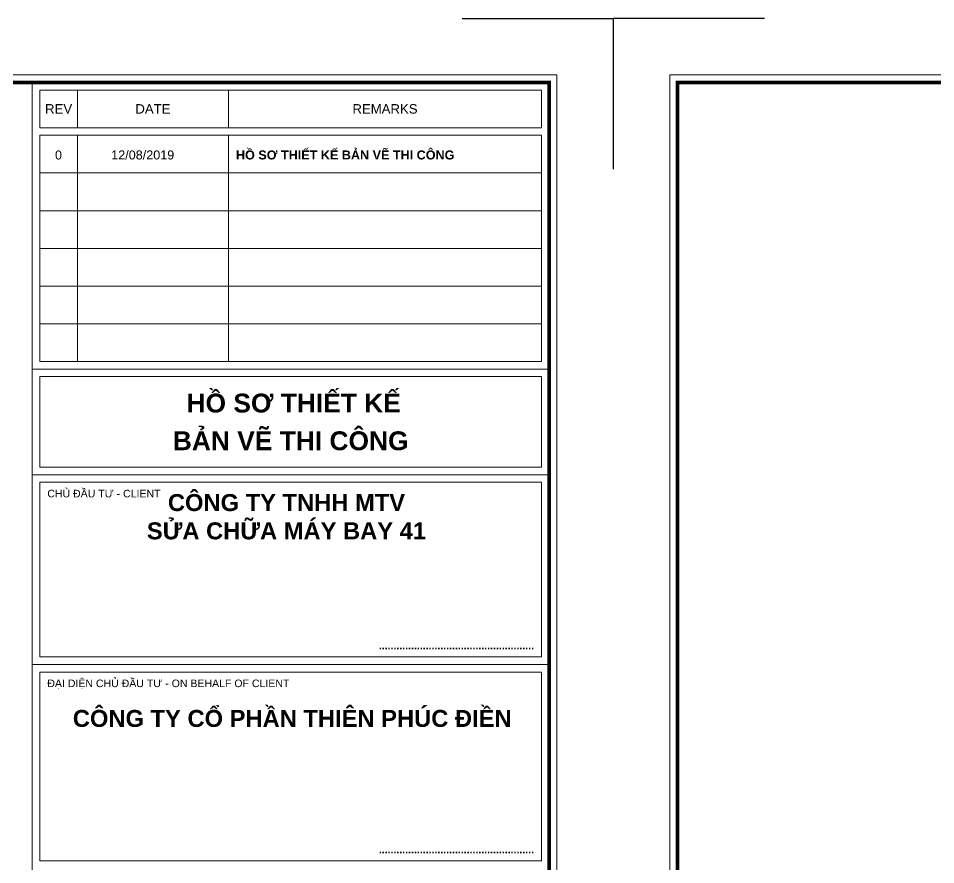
# Model space of a CAD drawing. Header units: millimetres. Extents: x -88960 to 836140, y 175458 to 320791.
# Drawn here: x 568073 to 592384, y 212420 to 234858 of the extents above; entities that cross this region are included whole.
import ezdxf
from ezdxf.enums import TextEntityAlignment as Align

# ---------------------------------------------------------------- set-up
doc = ezdxf.new("R2010")
doc.units = ezdxf.units.MM
doc.header["$LTSCALE"] = 1000
doc.layers.get('0').update_dxf_attribs({"linetype": 'CONTINUOUS'})
doc.layers.get('DEFPOINTS').update_dxf_attribs({"linetype": 'CONTINUOUS'})
doc.layers.add('Ap0314_Kh', color=253, linetype='CONTINUOUS', lineweight=15)
doc.layers.add('CHG_XX_Khung ten$0$TKTC', color=1, linetype='CONTINUOUS')
doc.styles.add('CHG_XX_Khung ten$0$A1 BORDER$0$ARIAL', font='arial.ttf')
doc.styles.add('CHG_XX_Khung ten$0$A1 BORDER$0$Title Block DD$0$ARIAL', font='arial.ttf')
doc.styles.add('CHG_XX_Khung ten$0$A1 BORDER$0$Title Block DD$0$Arial - Bold', font='arialbd.ttf', dxfattribs={"height": 2.5})
doc.styles.add('CHG_XX_Khung ten$0$arial', font='arial.ttf')
doc.styles.add('CHG_XX_Khung ten$0$Arial - Bold', font='arialbd.ttf')
doc.styles.add('CHG_XX_Khung ten$0$ArialB', font='arialbd.ttf')

# ---------------------------------------------------------------- blocks, each defined once
blk = doc.blocks.new('CHG_XX_Khung ten')
for p, q in [((687, 577), (687, 17)), ((687, 501), (824, 501)), ((687, 473), (824, 473)), ((687, 422.69), (824, 422.69))]:
    blk.add_line(p, q)
at = {"linetype": 'Continuous'}
for p, q in [((699, 575), (699, 565)), ((739, 575), (739, 565)), ((699, 563), (699, 503)), ((739, 563), (739, 503))]:
    blk.add_line(p, q, dxfattribs=at)
blk.add_lwpolyline([(15, 579), (826, 579), (826, 15), (15, 15)], close=True)
at = {"color": 4, "linetype": 'Continuous', "const_width": 1}
blk.add_lwpolyline([(17, 577), (824, 577), (824, 17), (17, 17)], close=True, dxfattribs=at)
at = {"linetype": 'Continuous'}
for points in [[(822, 565), (689, 565), (689, 575), (822, 575)], [(822, 553), (689, 553), (689, 563), (822, 563)], [(822, 543), (689, 543), (689, 553), (822, 553)], [(822, 533), (689, 533), (689, 543), (822, 543)], [(822, 523), (689, 523), (689, 533), (822, 533)], [(822, 513), (689, 513), (689, 523), (822, 523)], [(822, 503), (689, 503), (689, 513), (822, 513)], [(689, 499), (822, 499), (822, 475), (689, 475)]]:
    blk.add_lwpolyline(points, close=True, dxfattribs=at)
at = {"layer": 'DEFPOINTS', "color": 1, "ltscale": 2}
for points in [[(40.06, 594), (0, 594), (0, 554)], [(800.94, 594), (841, 594), (841, 554)]]:
    blk.add_lwpolyline(points, dxfattribs=at)
for s, height, style, p in [('REV', 2.5, 'CHG_XX_Khung ten$0$A1 BORDER$0$ARIAL', (694, 570)), ('DATE', 2.5, 'CHG_XX_Khung ten$0$A1 BORDER$0$ARIAL', (719, 570)), ('REMARKS', 2.5, 'CHG_XX_Khung ten$0$A1 BORDER$0$ARIAL', (780.5, 570)), ('0', 2.39, 'CHG_XX_Khung ten$0$arial', (693.97, 557.78)), ('12/08/2019', 2.389, 'CHG_XX_Khung ten$0$arial', (716.29, 557.78))]:
    blk.add_text(s, height=height, dxfattribs=dict(style=style)).set_placement(p, align=Align.MIDDLE_CENTER)
for s, height, style, p in [('HỒ SƠ THIẾT KẾ BẢN VẼ THI CÔNG', 2.3887, 'CHG_XX_Khung ten$0$ArialB', (741, 557.78)), ('CHỦ ĐẦU TƯ - CLIENT', 2, 'CHG_XX_Khung ten$0$A1 BORDER$0$Title Block DD$0$ARIAL', (691, 468)), ('ĐẠI DIỆN CHỦ ĐẦU TƯ - ON BEHALF OF CLIENT ', 2, 'CHG_XX_Khung ten$0$A1 BORDER$0$Title Block DD$0$ARIAL', (691, 417.69))]:
    blk.add_text(s, height=height, dxfattribs=dict(style=style)).set_placement(p, align=Align.MIDDLE_LEFT)
at = {"style": 'CHG_XX_Khung ten$0$A1 BORDER$0$Title Block DD$0$Arial - Bold'}
for p in [(820, 427.69), (820, 373.62)]:
    blk.add_text('.....................................................', height=2, dxfattribs=at).set_placement(p, align=Align.MIDDLE_RIGHT)
at = {"layer": 'CHG_XX_Khung ten$0$TKTC', "style": 'CHG_XX_Khung ten$0$Arial - Bold'}
for s, p in [('HỒ SƠ THIẾT KẾ', (756.29, 492)), ('BẢN VẼ THI CÔNG', (755.5, 482))]:
    blk.add_text(s, height=5, dxfattribs=at).set_placement(p, align=Align.MIDDLE_CENTER)
at = {"ltscale": 10, "char_height": 4.5, "attachment_point": 2, "style": 'CHG_XX_Khung ten$0$A1 BORDER$0$Title Block DD$0$Arial - Bold', "bg_fill": 2}
for s, insert, width in [('CÔNG TY TNHH MTV\\PSỬA CHỮA MÁY BAY 41', (754.39, 467.87), 83.001), ('CÔNG TY CỔ PHẦN THIÊN PHÚC ĐIỀN', (755.91, 410.64), 121.2929)]:
    blk.add_mtext(s, dxfattribs=dict(at, insert=insert, width=width))
at = {"linetype": 'Continuous'}
for points in [[(689, 471), (822, 471), (822, 424.69), (689, 424.69)], [(689, 420.69), (822, 420.69), (822, 370.62), (689, 370.62)]]:
    blk.add_lwpolyline(points, close=True, dxfattribs=at)

msp = doc.modelspace()

# ---------------------------------------------------------------- block references
at = {"layer": 'Ap0314_Kh', "xscale": 100, "yscale": 100, "zscale": 100}
msp.add_blockref('CHG_XX_Khung ten', (499740.40192, 175457.91904), dxfattribs=at)

# ---------------------------------------------------------------- next in the draw order: block references
msp.add_blockref('CHG_XX_Khung ten', (583840.40192, 175457.91904), dxfattribs=at)

doc.saveas('drawing.dxf')
